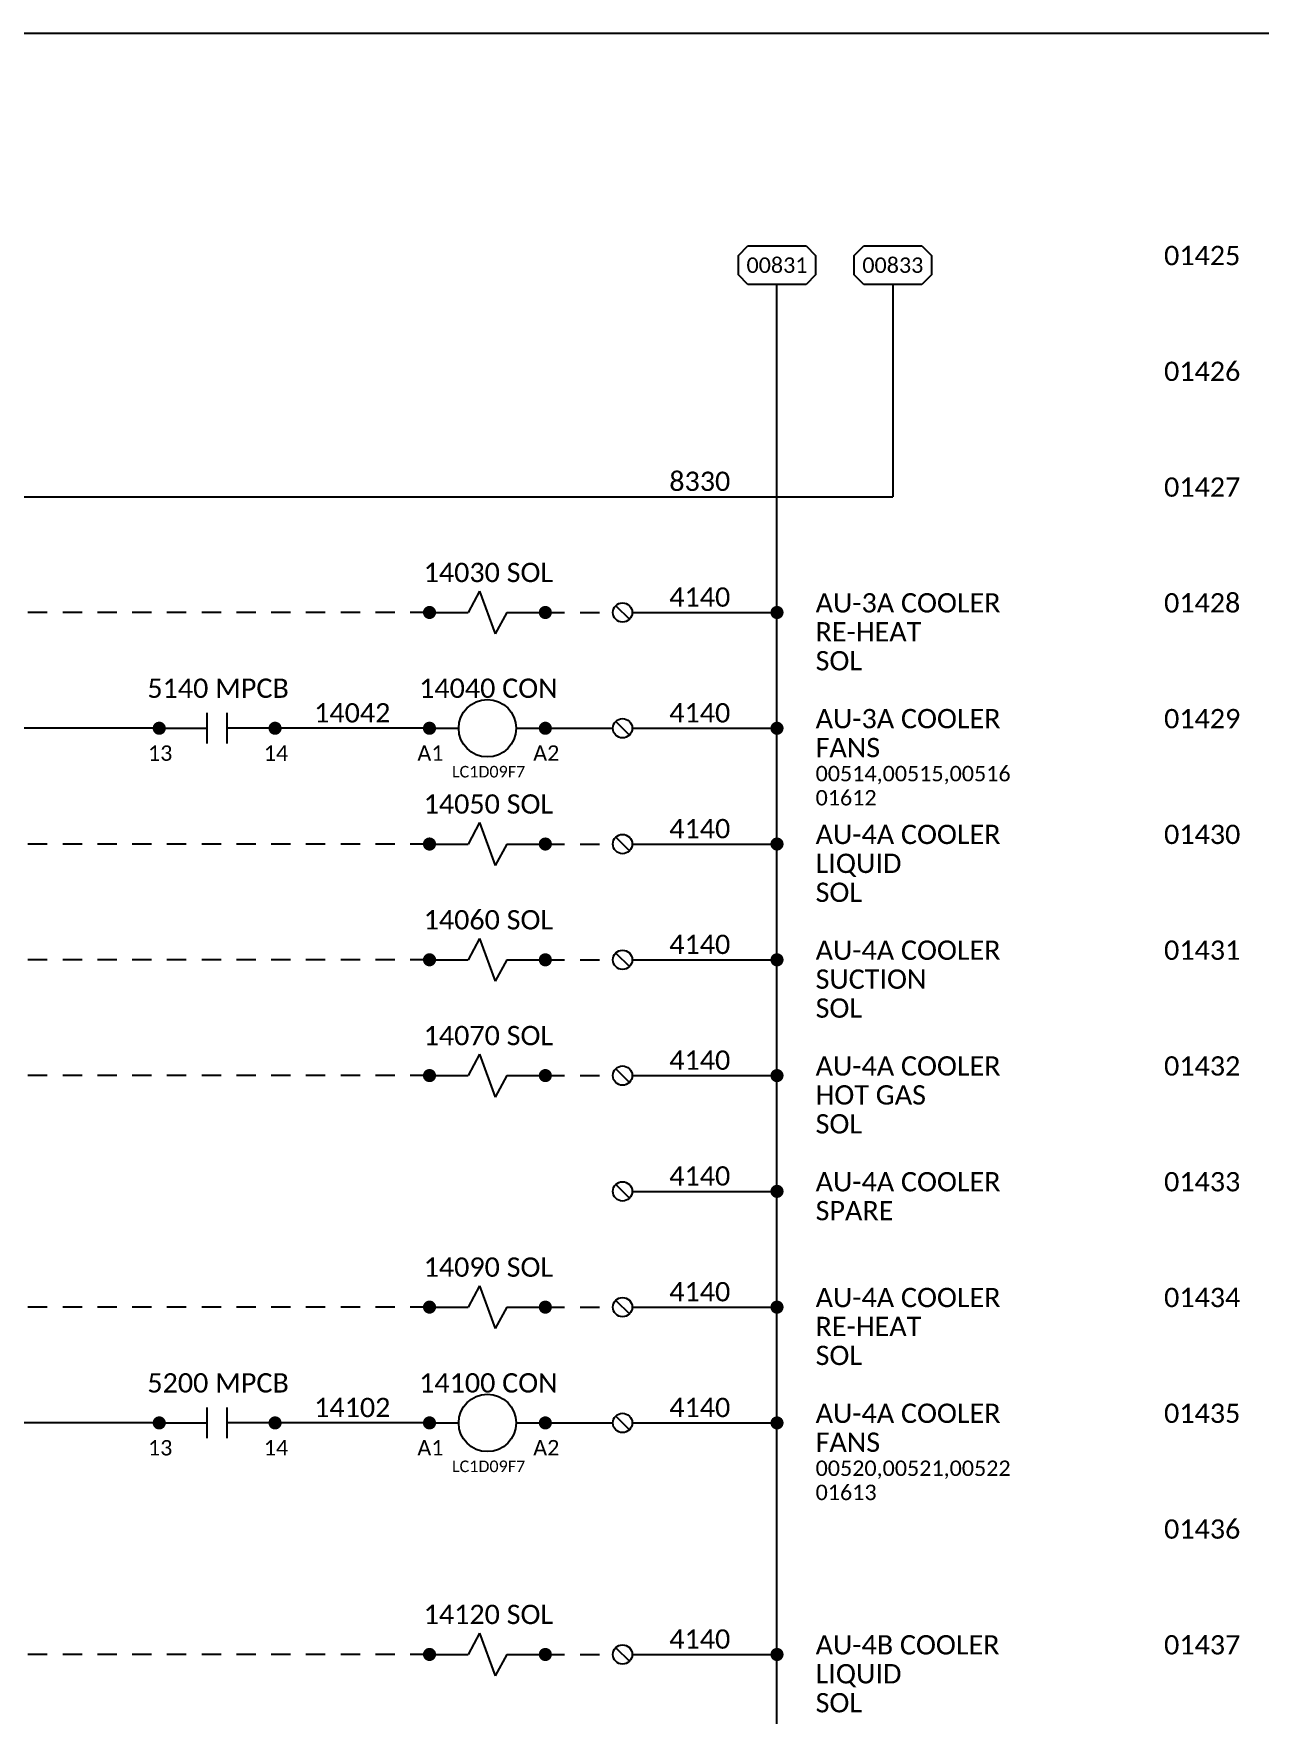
# Model space of a CAD drawing. Header units: inches. Extents: x 0 to 316, y -1 to 150.
# Drawn here: x 131.94 to 139.87, y 32.11 to 43 of the extents above; entities that cross this region are included whole.
import ezdxf
from ezdxf.enums import TextEntityAlignment as Align

# ---------------------------------------------------------------- set-up
doc = ezdxf.new("R2010")
doc.units = ezdxf.units.IN
doc.header["$MEASUREMENT"] = 0
doc.linetypes.add('HIDDEN2', pattern=[0.1875, 0.125, -0.0625])
doc.styles.add('Calibri', font='calibri.ttf')

# ---------------------------------------------------------------- blocks, each defined once
blk = doc.blocks.new('CONN')
at = {"color": 2, "const_width": 0.0425}
blk.add_lwpolyline([(0.02125, 0, 1), (-0.02125, 0, 1)], format="xyb", close=True, dxfattribs=at)
blk = doc.blocks.new('REF')
at = {"color": 2}
for p, q in [((0, 0.062), (0.062, 0.125)), ((0.062, 0.125), (0.438, 0.125)), ((0.438, 0.125), (0.5, 0.062)), ((0, -0.062), (0, 0.062)), ((0.5, 0.062), (0.5, -0.062)), ((0.062, -0.125), (0, -0.062)), ((0.5, -0.062), (0.438, -0.125)), ((0.438, -0.125), (0.062, -0.125))]:
    blk.add_line(p, q, dxfattribs=at)
at = {"color": 3, "style": 'Calibri'}
blk.add_attdef('XXXXX', text='', height=0.1, dxfattribs=at).set_placement((0.25, -0.05), align=Align.CENTER)
blk = doc.blocks.new('TERM')
at = {"color": 2}
blk.add_line((-0.044, 0.044), (0.044, -0.044), dxfattribs=at)
blk.add_circle((0, 0), 0.0625, dxfattribs=at)
blk = doc.blocks.new('CRCOIL - IO MODULE')
at = {"color": 2}
for p, q in [((0, 0), (0.189, 0)), ((0.561, 0), (0.75, 0))]:
    blk.add_line(p, q, dxfattribs=at)
blk.add_circle((0.375, 0), 0.186, dxfattribs=at)
for p in [(0, 0), (0.75, 0)]:
    blk.add_blockref('CONN', p)
at = {"color": 3, "style": 'Calibri'}
blk.add_attdef('DEVICE', text='', height=0.125, dxfattribs=at).set_placement((0.381, 0.259), align=Align.CENTER)
at = {"style": 'Calibri'}
for tag, p in [('TL', (0.006, -0.241)), ('TR', (0.756, -0.241))]:
    blk.add_attdef(tag, text='', height=0.1, dxfattribs=at).set_placement(p, align=Align.BOTTOM_CENTER)
at = {"color": 6, "style": 'Calibri'}
blk.add_attdef('PART', text='', height=0.075, dxfattribs=at).set_placement((0.382, -0.25), align=Align.MIDDLE_CENTER)
blk = doc.blocks.new('CRNO IO MODULE')
at = {"color": 2}
for p, q in [((0, 0), (0.311, 0)), ((0.311, -0.099), (0.311, 0.099)), ((0.439, -0.099), (0.439, 0.099)), ((0.75, 0), (0.439, 0))]:
    blk.add_line(p, q, dxfattribs=at)
for p in [(0, 0), (0.75, 0)]:
    blk.add_blockref('CONN', p)
at = {"color": 3, "style": 'Calibri'}
blk.add_attdef('DEVICE', text='', height=0.125, dxfattribs=at).set_placement((0.381, 0.197), align=Align.CENTER)
at = {"style": 'Calibri'}
for tag, p in [('TL', (0.006, -0.241)), ('TR', (0.756, -0.241))]:
    blk.add_attdef(tag, text='', height=0.1, dxfattribs=at).set_placement(p, align=Align.BOTTOM_CENTER)
blk = doc.blocks.new('SOL - IO MODULE')
at = {"color": 2}
for p, q in [((0.324, 0.139), (0.25, 0)), ((0.324, 0.139), (0.426, -0.139)), ((0, 0), (0.25, 0)), ((0.5, 0), (0.426, -0.139)), ((0.5, 0), (0.75, 0))]:
    blk.add_line(p, q, dxfattribs=at)
for p in [(0, 0), (0.75, 0)]:
    blk.add_blockref('CONN', p)
at = {"color": 3, "style": 'Calibri'}
blk.add_attdef('DEVICE', text='', height=0.125, dxfattribs=at).set_placement((0.381, 0.197), align=Align.CENTER)
at = {"color": 6, "style": 'Calibri'}
blk.add_attdef('PART', text='', height=0.075, dxfattribs=at).set_placement((0.382, -0.25), align=Align.MIDDLE_CENTER)

msp = doc.modelspace()

# ---------------------------------------------------------------- linework, layer by layer
at = {"color": 7}
for p, q in [((136.75, 27.25), (136.75, 41.375)), ((135.8125, 39.25), (136.75, 39.25)), ((135.8125, 38.5), (136.75, 38.5)), ((135.8125, 37.75), (136.75, 37.75)), ((135.8125, 37), (136.75, 37)), ((135.8125, 36.25), (136.75, 36.25)), ((135.8125, 35.5), (136.75, 35.5)), ((135.8125, 34.75), (136.75, 34.75)), ((135.8125, 34), (136.75, 34)), ((135.8125, 32.5), (136.75, 32.5))]:
    msp.add_line(p, q, dxfattribs=at)
at = {"color": 1}
for p, q in [((137.5, 41.375), (137.5, 40)), ((130.3125, 40), (137.5, 40)), ((132.75, 38.5), (130.3125, 38.5)), ((134.5, 38.5), (133.5, 38.5)), ((132.75, 34), (130.3125, 34)), ((134.5, 34), (133.5, 34))]:
    msp.add_line(p, q, dxfattribs=at)
at = {"color": 1, "linetype": 'HIDDEN2'}
for p, q in [((134.5, 39.25), (130.3125, 39.25)), ((134.5, 37.75), (130.3125, 37.75)), ((134.5, 37), (130.3125, 37)), ((134.5, 36.25), (130.3125, 36.25)), ((134.5, 34.75), (130.3125, 34.75)), ((134.5, 32.5), (130.3125, 32.5))]:
    msp.add_line(p, q, dxfattribs=at)
at = {"linetype": 'HIDDEN2'}
for p, q in [((135.25, 39.25), (135.6875, 39.25)), ((135.25, 37.75), (135.6875, 37.75)), ((135.25, 37), (135.6875, 37)), ((135.25, 36.25), (135.6875, 36.25)), ((135.25, 34.75), (135.6875, 34.75)), ((135.25, 32.5), (135.6875, 32.5))]:
    msp.add_line(p, q, dxfattribs=at)
at = {"linetype": 'Continuous'}
for p, q in [((135.25, 38.5), (135.6875, 38.5)), ((135.25, 34), (135.6875, 34))]:
    msp.add_line(p, q, dxfattribs=at)
at = {"ltscale": 0.25}
msp.add_lwpolyline([(124, 22), (154, 22), (154, 43), (124, 43)], close=True, dxfattribs=at)

# ---------------------------------------------------------------- block references
for p, values in [((136.5, 41.5), {'XXXXX': '00831'}), ((137.25, 41.5), {'XXXXX': '00833'})]:
    msp.add_blockref('REF', p).add_auto_attribs(values)
at = {"linetype": 'Continuous'}
ref = msp.add_blockref('SOL - IO MODULE', (134.5, 39.25), dxfattribs=at)
ref.add_attrib('DEVICE', '14030 SOL', dxfattribs={"color": 3, "height": 0.125, "style": 'Calibri'}).set_placement((134.88099, 39.44688), align=Align.CENTER)
for p in [(135.75, 39.25), (135.75, 38.5), (135.75, 37.75), (135.75, 37), (135.75, 36.25), (135.75, 35.5), (135.75, 34.75), (135.75, 34), (135.75, 32.5)]:
    msp.add_blockref('TERM', p)
at = {"color": 2}
for p in [(136.75, 39.25), (136.75, 38.5), (136.75, 37.75), (136.75, 37), (136.75, 36.25), (136.75, 35.5), (136.75, 34.75), (136.75, 34), (136.75, 32.5)]:
    msp.add_blockref('CONN', p, dxfattribs=at)
at = {"color": 4, "linetype": 'Continuous'}
for p, values in [((132.75, 38.5), {'DEVICE': '5140 MPCB', 'TL': '13', 'TR': '14'}), ((132.75, 34), {'DEVICE': '5200 MPCB', 'TL': '13', 'TR': '14'})]:
    msp.add_blockref('CRNO IO MODULE', p, dxfattribs=at).add_auto_attribs(values)
at = {"color": 1, "linetype": 'Continuous'}
ref = msp.add_blockref('CRCOIL - IO MODULE', (134.5, 38.5), dxfattribs=at)
ref.add_attrib('PART', 'LC1D09F7', dxfattribs={"color": 6, "height": 0.075, "style": 'Calibri'}).set_placement((134.8825, 38.21875), align=Align.MIDDLE_CENTER)
ref.add_attrib('TR', 'A2', dxfattribs={"height": 0.1, "style": 'Calibri'}).set_placement((135.25599, 38.25938), align=Align.BOTTOM_CENTER)
ref.add_attrib('TL', 'A1', dxfattribs={"height": 0.1, "style": 'Calibri'}).set_placement((134.50599, 38.25938), align=Align.BOTTOM_CENTER)
ref.add_attrib('DEVICE', '14040 CON', dxfattribs={"color": 3, "height": 0.125, "style": 'Calibri'}).set_placement((134.88099, 38.69688), align=Align.CENTER)
at = {"linetype": 'Continuous'}
ref = msp.add_blockref('SOL - IO MODULE', (134.5, 37.75), dxfattribs=at)
ref.add_attrib('DEVICE', '14050 SOL', dxfattribs={"color": 3, "height": 0.125, "style": 'Calibri'}).set_placement((134.88099, 37.94688), align=Align.CENTER)
ref = msp.add_blockref('SOL - IO MODULE', (134.5, 37), dxfattribs=at)
ref.add_attrib('DEVICE', '14060 SOL', dxfattribs={"color": 3, "height": 0.125, "style": 'Calibri'}).set_placement((134.88099, 37.19688), align=Align.CENTER)
ref = msp.add_blockref('SOL - IO MODULE', (134.5, 36.25), dxfattribs=at)
ref.add_attrib('DEVICE', '14070 SOL', dxfattribs={"color": 3, "height": 0.125, "style": 'Calibri'}).set_placement((134.88099, 36.44688), align=Align.CENTER)
ref = msp.add_blockref('SOL - IO MODULE', (134.5, 34.75), dxfattribs=at)
ref.add_attrib('DEVICE', '14090 SOL', dxfattribs={"color": 3, "height": 0.125, "style": 'Calibri'}).set_placement((134.88099, 34.94688), align=Align.CENTER)
at = {"color": 1, "linetype": 'Continuous'}
ref = msp.add_blockref('CRCOIL - IO MODULE', (134.5, 34), dxfattribs=at)
ref.add_attrib('PART', 'LC1D09F7', dxfattribs={"color": 6, "height": 0.075, "style": 'Calibri'}).set_placement((134.8825, 33.71875), align=Align.MIDDLE_CENTER)
ref.add_attrib('TR', 'A2', dxfattribs={"height": 0.1, "style": 'Calibri'}).set_placement((135.25599, 33.75938), align=Align.BOTTOM_CENTER)
ref.add_attrib('TL', 'A1', dxfattribs={"height": 0.1, "style": 'Calibri'}).set_placement((134.50599, 33.75938), align=Align.BOTTOM_CENTER)
ref.add_attrib('DEVICE', '14100 CON', dxfattribs={"color": 3, "height": 0.125, "style": 'Calibri'}).set_placement((134.88099, 34.19688), align=Align.CENTER)
at = {"linetype": 'Continuous'}
ref = msp.add_blockref('SOL - IO MODULE', (134.5, 32.5), dxfattribs=at)
ref.add_attrib('DEVICE', '14120 SOL', dxfattribs={"color": 3, "height": 0.125, "style": 'Calibri'}).set_placement((134.88099, 32.69688), align=Align.CENTER)

# ---------------------------------------------------------------- texts
at = {"style": 'Calibri'}
for s, p in [('01425', (139.75, 41.5)), ('01426', (139.75, 40.75)), ('01427', (139.75, 40)), ('01428', (139.75, 39.25)), ('01429', (139.75, 38.5)), ('01430', (139.75, 37.75)), ('01431', (139.75, 37)), ('01432', (139.75, 36.25)), ('01433', (139.75, 35.5)), ('01434', (139.75, 34.75)), ('01435', (139.75, 34)), ('01436', (139.75, 33.25)), ('01437', (139.75, 32.5))]:
    msp.add_text(s, height=0.125, dxfattribs=at).set_placement(p, align=Align.RIGHT)
at = {"color": 1, "style": 'Calibri'}
for s, p in [('8330', (136.25, 40)), ('14042', (134, 38.5)), ('14102', (134, 34))]:
    msp.add_text(s, height=0.125, dxfattribs=at).set_placement(p, align=Align.BOTTOM_CENTER)
at = {"color": 7, "style": 'Calibri'}
for p in [(136.25, 39.25), (136.25, 38.5), (136.25, 37.75), (136.25, 37), (136.25, 36.25), (136.25, 35.5), (136.25, 34.75), (136.25, 34), (136.25, 32.5)]:
    msp.add_text('4140', height=0.125, dxfattribs=at).set_placement(p, align=Align.BOTTOM_CENTER)
at = {"style": 'Calibri'}
for s, height, p in [('AU-3A COOLER', 0.125, (137, 39.25)), ('RE-HEAT', 0.125, (137, 39.0625)), ('SOL', 0.125, (137, 38.875)), ('AU-3A COOLER', 0.125, (137, 38.5)), ('FANS', 0.125, (137, 38.3125)), ('00514,00515,00516', 0.1, (137, 38.15625)), ('01612', 0.1, (137, 38)), ('AU-4A COOLER', 0.125, (137, 37.75)), ('LIQUID', 0.125, (137, 37.5625)), ('SOL', 0.125, (137, 37.375)), ('AU-4A COOLER', 0.125, (137, 37)), ('SUCTION', 0.125, (137, 36.8125)), ('SOL', 0.125, (137, 36.625)), ('AU-4A COOLER', 0.125, (137, 36.25)), ('HOT GAS', 0.125, (137, 36.0625)), ('SOL', 0.125, (137, 35.875)), ('AU-4A COOLER', 0.125, (137, 35.5)), ('SPARE', 0.125, (137, 35.3125)), ('AU-4A COOLER', 0.125, (137, 34.75)), ('RE-HEAT', 0.125, (137, 34.5625)), ('SOL', 0.125, (137, 34.375)), ('AU-4A COOLER', 0.125, (137, 34)), ('FANS', 0.125, (137, 33.8125)), ('00520,00521,00522', 0.1, (137, 33.65625)), ('01613', 0.1, (137, 33.5)), ('AU-4B COOLER', 0.125, (137, 32.5)), ('LIQUID', 0.125, (137, 32.3125)), ('SOL', 0.125, (137, 32.125))]:
    msp.add_text(s, height=height, dxfattribs=at).set_placement(p)

doc.saveas('drawing.dxf')
